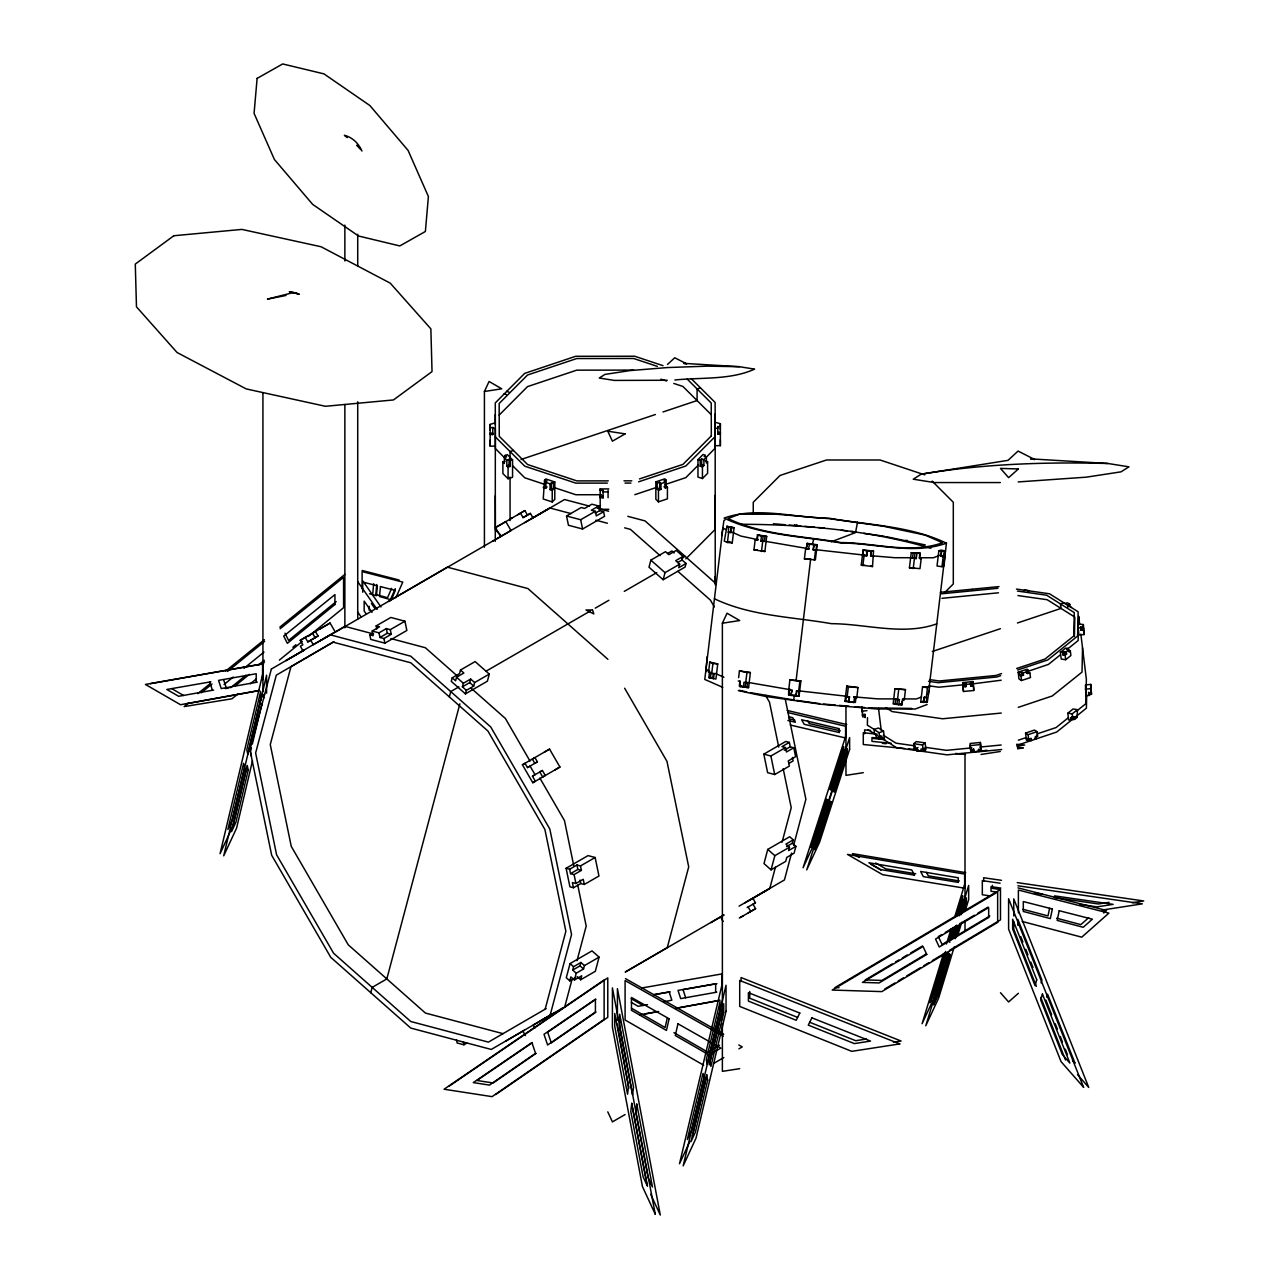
<?xml version="1.0" encoding="UTF-8"?>
<svg xmlns="http://www.w3.org/2000/svg" width="1279" height="1279" viewBox="0 0 1279 1279"><rect width="100%" height="100%" fill="white"/><g stroke="black" fill="none" stroke-linecap="round" stroke-linejoin="round"><path stroke-width="1.5" d="M865.004 714.385L864.988 715.393L862.414 715.648L862.43 714.625L865.004 714.385L865.259 717.647L865.291 716.64L862.717 716.895L861.95 706.887L862.478 712.579M867.514 717.679L867.354 725.145L875.3 730.149M962.687 682.586L962.671 683.657L965.549 683.37L965.821 685.624L965.805 686.695L962.911 686.967L963.471 691.475L973.751 690.484L973.799 688.342L972.983 681.579L962.687 682.586L963.471 691.475M962.911 686.967L962.943 685.912L965.821 685.624M965.805 686.695L965.549 683.37M972.248 590.418L972.28 589.363M972.983 681.579L970.473 683.961L965.533 684.441M973.207 685.976L970.745 686.215L970.777 685.144L973.239 684.904L973.751 690.484M973.479 749.83L970.601 750.102L970.09 743.467L980.385 742.459L981.185 750.293L973.751 752.084L973.511 748.759L973.751 752.084M970.601 750.102L970.617 749.046M973.783 751.013L970.905 751.301L970.921 750.229M978.707 751.604L978.435 749.35L980.897 749.11L980.385 742.459M980.897 749.11L980.913 748.039M981.185 750.293L981.217 749.222M1074.408 636.59L1074.824 617.102L1047.197 599.723L1017.956 595.566M1078.101 628.293L1078.197 624.04L1083.329 624.552L1084.08 634.56L1078.932 635.055L1078.101 628.293L1083.281 626.598L1083.329 624.552M1078.405 629.348L1078.165 640.539L1067.757 648.901M1078.485 625.623L1078.693 616.286L1079.652 624.184M1083.553 628.852L1083.521 630.051L1080.963 630.291L1080.979 629.108L1083.553 628.852L1083.281 626.598M1082.53 647.861L1082.018 672.114L1052.265 695.968L1018.26 707.351M1085.519 689.173L1085.599 684.92L1090.747 684.409L1091.515 694.241L1086.335 695.936L1085.519 689.173L1090.667 688.678L1090.747 684.409M1086.335 695.936L1085.599 684.92M1086.686 695.136L1086.399 708.182L1056.646 732.052L1016.981 745.337M1088.909 695.68L1088.669 692.243L1088.637 693.426L1091.211 693.186L1091.243 691.987L1091.515 694.241M372.749 593.616L373.676 583.704M376.745 584.503L375.818 594.463L387.521 597.709L391.63 588.34M707.159 656.719L705.848 671.651L706.855 671.267M721.66 535.709L723.962 520.393L724.969 520.009M708.566 672.194L709.765 662.106L717.743 663.897L715.92 679.021L708.838 677.63L709.445 672.578L708.566 672.194L710.964 672.402M726.968 526.356L724.266 541.097L727.415 542.488L732.243 542.888L734.05 527.763L726.968 526.356L734.05 527.763M710.357 678.286L710.964 673.25L714.114 673.777L713.506 678.813M731.636 527.556L731.044 532.608L728.63 532.4L728.486 527.028M711.716 673.569L712.915 663.497L709.765 662.106M727.415 542.488L728.63 532.4M712.755 678.494L713.362 673.441L714.114 673.777M731.044 532.608L730.885 527.236M738.638 677.63L739.438 670.899L750.373 672.514L748.567 687.638L739.742 686.487L740.349 681.435L738.239 680.988M753.955 549.89L755.154 539.818L756.848 539.818L757.456 534.782L766.697 536.381L764.874 551.505L753.955 549.89L757.328 549.906M739.933 680.988L739.326 686.04L741.436 686.487L739.742 686.487M757.456 534.782L759.566 535.23L757.871 535.214L757.264 540.266L755.154 539.818M743.371 687.255L743.978 682.203L747.48 682.602L746.872 687.638M765.002 536.381L764.394 541.417L760.893 541.033L761.501 535.997L766.697 536.381M745.065 687.255L746.984 672.514L750.373 672.514M761.485 551.505L762.7 541.417M760.893 541.033L762.588 541.033L763.195 535.997M791.477 690.372L788.695 689.973L789.91 679.9L800.878 680.892L799.071 696.016L790.886 695.408L792.005 690.164L790.886 695.408M806.138 548.611L807.273 543.367L817.201 544.758L815.378 559.882L804.411 558.891L805.626 548.803L808.92 548.995L805.626 548.803M791.397 695.216L788.615 694.817L788.695 689.973M788.615 694.817L789.83 688.949M806.825 547.14L807.273 543.367M808.408 549.187L809.527 543.959L806.745 543.559M793.699 700.396L794.307 695.344M796.098 680.508L810.662 558.939M812.437 544.087L813.828 538.747M795.65 696.08L796.769 690.836L799.151 691.172L798.544 696.224M816.673 544.966L816.066 550.002L813.172 549.858L813.78 544.822L817.201 544.758M796.177 695.888L796.769 690.836M813.172 549.858L814.307 544.63M796.257 691.044L798.624 691.379L799.839 681.291L800.878 680.892M814.339 560.282L815.538 550.194M854.484 697.471L853.876 702.507L844.971 701.196L846.778 686.072L858.001 687.574L856.786 697.663L853.701 697.119L856.786 697.663M861.279 565.062L863.101 549.938L873.525 551.105L872.502 566.565L861.279 565.062L865.148 565.398M845.755 701.547L846.362 696.511L849.064 696.735L849.24 702.123M863.885 550.29L867.37 550.865L866.762 555.901L863.277 555.326L863.101 549.938M849.848 697.071L847.146 696.847L848.361 686.759L846.778 686.072M862.861 565.766L864.06 555.678M848.457 701.771L849.064 696.735M866.762 555.901L866.586 550.514M873.701 556.493L870.615 555.949L871.223 550.913L873.525 551.105M871.399 556.301L871.223 550.913M853.876 702.507L853.093 702.171L855.395 702.363L856.003 697.311M894.932 688.821L893.126 703.946L898.801 704.761L902.047 704.761L902.654 699.725L904.269 699.725L905.484 689.637L894.932 688.821L905.484 689.637M909.433 567.812L911.256 552.688L919.905 553.104L919.313 558.14L921.2 558.539L919.985 568.627L909.433 567.812L914.517 567.828M895.012 704.345L895.62 699.309L897.506 699.309L899.393 699.709L898.801 704.761M916.915 553.503L916.324 558.539L912.535 558.14L913.142 553.088L915.029 553.088L920.177 553.503L919.569 558.539L921.2 558.539M896.915 704.361L898.705 689.621M913.206 568.611L914.421 558.539M912.535 558.14L914.437 558.14L915.029 553.088M902.047 704.761L900.16 704.361L901.791 704.361L902.191 701.004M920.704 702.139L922.527 686.999L929.577 686.919L927.259 702.219L920.704 702.139L922.798 701.34M938.834 550.865L937.027 566.005L941.984 566.693L944.078 565.91L945.389 550.961L940.928 550.082L938.834 550.865L945.389 550.961M923.182 702.475L924.381 697.215L926.859 697.567L926.252 702.603M944.382 551.345L943.183 556.605L940.704 556.269L941.312 551.217M923.774 702.251L924.381 697.215M940.704 556.269L941.904 550.993M923.79 697.439L926.268 697.79L927.483 687.702L929.577 686.919M941.984 566.693L943.183 556.605M928.314 694.433L928.794 690.516M929.257 686.599L946.444 543.175C910.136 525.765 868.553 525.125 829.479 518.283C794.898 518.123 757.552 506.052 724.122 518.091C760.429 535.517 802.013 536.157 841.086 542.999C875.667 543.143 913.014 555.214 946.444 543.175M1049.627 908.234L1047.981 915.924L1022.896 909.305M667.318 1017.828L665.112 1027.549L631.778 1008.38M247.023 766.377L232.922 826.01L220.052 853.717L262.93 673.09M252.491 760.797L236.583 828.121L223.713 855.827L266.592 675.2L266.592 693.186M692.355 1136.04L706.919 1074.488M709.19 1064.879L722.379 1009.099M251.419 747.927L250.492 751.796L251.467 756.385M252.331 744.058L261.971 703.45M722.379 983.119L679.501 1163.762L689.957 1141.236M264.657 694.097L261.731 695.792L259.925 702.603L262.291 704.697M452.222 677.806L451.279 681.355L465.428 693.873L487.395 681.179L489.281 674.097L475.133 661.579L460.488 670.036L459.545 673.585L452.222 677.806L455.596 680.796L456.539 677.262L463.861 673.026L460.488 670.036M370.766 992.696L372.173 987.372L386.818 978.931L459.88 703.834M449.329 696.895L450.736 691.571L458.873 686.887M466.371 690.324L462.406 686.823L463.35 683.274L470.672 679.053L474.637 682.554L473.694 686.104L466.371 690.324L465.428 693.873M462.406 686.823L469.729 682.586L470.672 679.053M650.867 560.122L648.997 567.205L663.146 579.723L685.112 567.045L686.056 563.495L682.091 559.994L683.034 556.445L676.223 550.418L668.901 554.654L665.512 551.665L650.867 560.122L665.032 572.64L663.146 579.723M545.19 1009.099L565.862 931.272L544.902 829.479L487.907 731.012L410.751 662.778L333.084 642.138L276.312 675.168L255.624 753.011L276.6 854.788L333.595 953.255L410.751 1021.505L488.418 1042.129L546.069 1008.651M577.149 976.628L580.682 979.762L595.327 971.305L599.084 957.14L592.017 950.889L570.05 963.567L566.277 977.732L569.81 980.865L575.678 977.476M683.034 556.445L675.712 560.666L679.677 564.183L678.733 567.716L686.056 563.495M569.81 980.865L570.866 976.9L574.415 980.018L581.737 975.797L580.682 979.762M576.221 973.207L572.688 970.074L573.584 966.7L580.906 962.463L584.439 965.597L583.544 968.986L576.221 973.207L574.415 980.018M564.774 1006.765L571.905 979.874M577.021 960.657L586.198 926.076L577.74 885.052M572.688 970.074L580.011 965.853L580.906 962.463M767.752 849.416L763.995 863.581L771.061 869.848L785.706 861.391L786.761 857.426L794.083 853.189L795.906 846.378L792.356 843.245L793.268 839.871L789.719 836.738L767.752 849.416L774.834 855.683L771.061 869.848M744.586 903.054L769.798 888.393L775.41 867.258M782.045 842.285L791.237 807.704L783.18 768.631M793.268 839.871L785.946 844.092L789.479 847.226L788.583 850.599L795.906 846.378M791.589 853.045L784.443 879.936L749.126 900.48M793.635 845.355L805.882 799.247L785.354 699.597M1041.074 982.896L1041.921 979.954L1017.844 919.377L1017.844 925.325M1046.734 997.156L1047.581 994.199L1075.047 1063.249L1072.521 1060.387M946.636 952.951L934.278 993.479L929.945 1002.816L945.661 951.4M950.441 940.417L954.518 927.051M958.019 915.588L962.671 900.304L962.671 895.7L956.356 916.372M948.251 952.391L934.981 995.973L922.111 1023.68L943.55 953.494M952.295 939.122L956.34 925.852M959.81 914.485L965.005 897.442M955.269 938.706L959.921 923.422M963.423 911.959L966.332 902.414L966.332 897.81L961.168 914.725M954.23 946.924L938.642 998.084L925.772 1025.79L948.379 951.816M957.683 935.557L961.728 922.287M965.197 910.92L968.667 899.553L968.667 885.42L959.394 915.78M946.46 944.014L951.096 928.842M954.566 917.459L965.005 883.309M952.919 927.643L948.89 940.8L949.865 942.335M952.439 938.546L956.484 925.261M954.278 937.267L957.715 925.996M845.963 747.208L815.938 840.047L803.068 867.77L845.963 735.457M389.903 600.858L395.243 588.692M395.914 597.725L402.757 582.089L362.117 571.601L362.117 588.692M484.421 391.486L489.074 381.478L501.752 388.8L484.421 391.486L484.421 547.236M722.379 623.209L727.032 613.217L739.71 620.539L722.379 623.209L722.379 1019.571M499.162 415.099L527.508 386.626L576.717 370.159L633.601 370.095M544.534 480.264L545.829 478.97L554.798 481.959L554.798 499.37L552.224 501.96L543.239 498.97L544.534 480.264L547.044 481.096L545.749 482.407L545.749 488.21L543.239 487.363M545.749 488.21L547.044 486.899L544.534 486.068M553.503 483.254L553.503 489.058L552.224 490.353L550.082 489.633L550.082 483.83L554.798 481.959M550.082 489.633L551.361 488.338L551.361 482.535M711.348 435.883L683.002 464.357L639.468 478.938M707.607 461.751L707.607 473.358L702.443 478.538L697.966 477.051L697.966 459.641L703.114 454.461L705.368 455.196L704.137 456.443L706.376 457.179L706.376 462.982L707.607 461.751L705.368 461M703.898 459.673L703.898 465.476L702.443 466.931L700.205 466.195L700.205 460.376L701.643 458.937L703.898 459.673L715.233 448.098L715.185 432.957M698.446 464.964L685.848 477.611L665.064 484.565M700.205 466.195L701.643 464.741L701.643 458.937M685.848 558.859L715.233 529.346L715.121 495.309M944.845 592.417L953.303 583.943L953.303 502.263L932.151 481.112M667.51 364.435L674.736 357.768L686.695 363.844L683.737 363.364L739.454 366.705L754.562 369.119C730.549 380.167 701.004 377.273 674.848 379.991M1088.701 917.682L1080.867 924.621L1056.678 918.226M1103.681 913.014L1106.527 910.472L1017.972 887.882M1018.388 993.287L1008.603 1001.953L1000.482 992.728M230.652 687.718L245.952 675.216M258.198 665.24L264.321 660.236M336.201 601.578L288.59 640.443L284.993 633.217M235.496 685.608L249.277 674.369M261.524 664.393L264.577 661.882M292.875 647.222L295.929 644.728M238.086 693.794L231.979 698.782L184.16 706.584L188.796 702.826M250.316 683.801L256.44 678.813M279.366 660.108L302.308 641.387M308.431 636.398L343.587 607.701L343.587 577.309L280.133 628.772M197.813 693.65L210.188 683.61M225.68 671.059L264.369 639.676M279.845 627.126L344.866 574.415M201.187 692.786L212.026 683.993M227.502 671.443L264.641 641.323M224.033 684.521L233.258 677.039M244.001 668.325L263.986 652.114M1023.504 591.058L1024.815 590.019L1029.083 590.61L1027.772 591.665M916.675 748.567L914.197 748.215L913.654 743.707L916.26 741.612L925.133 742.875L925.948 749.638L924.637 750.677L916.947 750.821L916.675 748.567L917.986 747.512M914.197 748.215L915.508 747.16L915.78 749.414L918.258 749.766L916.947 750.821M915.78 749.414L917.075 748.375M913.654 743.707L922.511 744.97L925.133 742.875M921.216 751.428L920.944 749.174L924.365 748.423L924.637 750.677M1060.403 652.322L1065.631 648.133L1067.853 648.437L1068.125 650.691L1070.347 651.011L1070.891 655.519L1065.663 659.708L1061.234 659.085L1060.403 652.322L1066.302 651.778L1068.812 649.764L1069.1 652.018L1070.347 651.011M1067.853 648.437L1066.606 649.444L1068.812 649.764M1060.323 654.864L1048.428 664.409L1023.2 672.946L1018.164 672.194L1018.979 678.957L1021.521 680.54L1030.474 677.55L1029.931 673.042L1026.525 672.962L1029.931 673.042M1062.625 652.626L1062.897 654.88L1064.368 653.713L1066.574 654.033L1066.302 651.778M1062.897 654.88L1065.119 655.2L1066.574 654.033M1067.821 713.202L1073.049 708.998L1077.478 709.637L1077.046 717.407L1074.536 719.422L1068.636 719.965L1067.821 713.202L1072.25 713.826L1077.478 709.637M1067.997 717.999L1056.102 727.543L1037.205 733.858M1076.934 710.836L1085.855 703.674L1086.367 679.421L1080.851 634.048M1070.859 720.269L1070.587 718.015L1072.042 716.848L1074.264 717.167L1074.536 719.422M1070.587 718.015L1072.793 718.334L1074.264 717.167M536.029 1053.4L493.118 1082.977L476.955 1080.483L532.32 1042.689M595.902 1012.153L551.281 1042.897L547.668 1032.201L595.87 999.299M495.724 1094.536L607.781 1017.317L607.781 977.859L449.377 1085.983M1018.244 481.927L1086.335 477.163L1121.028 471.839L1128.957 466.835L1107.982 463.494L1030.57 458.857L1034.695 459.513L1018.084 451.071L1008.06 460.328L921.168 474.189L913.254 479.193L934.23 482.551L1000.354 482.567M926.204 953.99L881.966 980.417L865.244 979.906L892.182 963.934M989.802 915.988L942.095 944.494L938.354 936.58L941.776 934.549M884.652 989.099L894.868 982.991M898.274 980.961L903.39 977.907M906.795 975.861L920.416 967.723M923.822 965.693L928.938 962.639M932.343 960.593L945.98 952.455M949.386 950.425L1000.482 919.889L1000.482 889.497L835.027 987.548L839.008 987.676M895.54 961.936L898.913 959.953M902.287 957.955L907.323 954.965M910.696 952.967L922.479 945.98M945.213 932.503L957.204 925.404M960.641 923.358L974.358 915.236M977.78 913.206L988.075 907.115M302.963 650.707L300.357 646.231L302.835 644.792L300.245 640.315L307.568 636.079M319.734 629.06L330.078 623.049L335.258 632.018L313.291 644.696L310.701 640.219L318.023 635.983L315.433 631.506L312.54 633.201L315.13 637.677L307.807 641.898L305.217 637.422M500.665 536.572L495.485 527.603L505.813 521.592L511.008 530.545L492.735 541.241M510.129 519.146L512.591 517.707M517.563 514.813L524.886 510.593L527.476 515.069L523.095 517.611L520.457 513.135M307.807 641.898L310.701 640.219M315.13 637.677L318.023 635.983M527.476 515.069L530.385 513.391L532.975 517.867M304.514 649.844L286.016 660.603L303.107 650.739M319.654 641.035L344.882 626.358L373.628 634M388.544 601.402L447.394 567.173L527.907 588.564L607.909 659.309M524.694 522.663L549.906 507.987L570.994 513.582M530.929 519.098L564.551 499.529L589.475 506.148M333.963 641.69L290.957 666.711L270.269 744.554L291.244 846.33L348.24 944.797L425.395 1013.048L503.063 1033.672M522.424 764.794L549.554 749.11L559.93 767.032L532.799 782.732L522.424 764.794L524.998 763.291L527.476 767.576L537.388 761.852L534.91 757.568L532.32 759.071L534.798 763.355L537.388 761.852M544.39 752.116L549.554 749.11M527.476 767.576L530.066 766.073L535.054 774.69L532.464 776.193L535.373 781.229L532.799 782.732M542.376 770.47L539.786 771.972L542.696 776.992L545.286 775.49L542.376 770.47L532.464 776.193M554.766 770.038L559.93 767.032M505.908 1040.994L524.406 1030.234M539.546 1021.441L563.08 1007.74M625.239 972.024L667.286 947.579L688.71 866.89L666.983 761.389L624.648 688.23M710.948 922.623L724.01 914.965M752.867 898.274L755.457 902.75L752.995 904.189L755.585 908.666L748.263 912.902M740.397 917.475L743.291 915.796M300.245 640.315L330.078 623.049M495.485 527.603L524.886 510.593M523.063 517.611L530.385 513.391M335.578 631.986L549.906 507.987M376.793 628.996L376.154 625.911L390.798 617.453L404.931 621.21L406.85 630.467L384.883 643.161L370.734 639.404L369.791 634.768L372.717 633.073M566.533 515.997L581.194 507.539L584.567 508.434L591.889 504.198L598.684 506.004L599.643 510.641L603.608 511.696L604.551 516.332L582.584 529.01L568.452 525.253L566.533 515.997L580.682 519.738L595.327 511.296L596.286 515.917L603.608 511.696M369.791 634.768L373.164 635.663L372.205 631.027L379.527 626.806L376.154 625.911M372.205 631.027L379 632.833L386.338 628.613L390.287 629.668L404.931 621.21M598.684 506.004L591.362 510.241L595.327 511.296M379 632.833L379.959 637.47L387.281 633.249L391.246 634.304L390.287 629.668M595.247 513.183L599.643 510.641M379.959 637.47L383.924 638.525L391.246 634.304M667.51 553.519L671.907 550.977L674.161 552.976M485.892 671.283L590.115 611.106M595.247 608.149L608.916 600.267M624.28 591.378L656.751 572.64M681.803 558.172L685.064 556.285M677.694 562.52L682.091 559.994M474.637 682.554L489.281 674.097M665.032 572.64L679.677 564.183M566.101 868.281L588.068 855.603L595.135 857.49L598.956 876.019L584.311 884.46L580.778 883.533L573.456 887.754L569.922 886.811L566.101 868.281L569.635 869.224L576.957 865.004L580.49 865.931L595.135 857.49M763.819 754.146L785.786 741.452L789.319 742.396L790.23 746.824L793.763 747.767L795.602 756.672L788.28 760.893L789.351 766.089L774.706 774.546L767.624 772.676L763.819 754.146L770.885 756.017L785.53 747.56L786.441 751.988L793.763 747.767M789.319 742.396L781.997 746.616L785.53 747.56M569.635 869.224L570.546 873.653L577.868 869.432L581.401 870.359L580.49 865.931M784.363 750.197L790.23 746.824M570.546 873.653L574.079 874.596L581.401 870.359M573.456 887.754L572.384 882.558L575.918 883.501L583.24 879.281L584.311 884.46M788.743 763.467L793.124 760.925L792.42 757.472M786.505 846.634L792.356 843.245M584.439 965.597L599.084 957.14M774.834 855.683L789.479 847.226M456.507 1039.891L457.131 1042.977L463.941 1044.783L466.867 1043.088M555.15 1012.424L533.183 1025.103L534.91 1028.092M625.511 971.944L723.674 915.029M739.054 906.14L769.798 888.393M747.128 907.578L755.457 902.75M739.342 918.034L755.585 908.666M707.687 1052.057L719.517 1045.215M625.095 1114.553L612.417 1121.875L607.781 1111.867M713.81 1063.329L723.85 1057.541M738.91 1048.844L742.268 1046.909L738.814 1044.959M857.522 522.232L855.523 532.608L831.27 541.784M804.411 558.891L810.422 559.195M940.129 555.198L933.318 557.772L919.825 557.756M936.772 623.848C903.342 635.887 866.011 623.816 831.414 623.672C792.341 616.814 750.757 616.19 714.449 598.764M921.504 697.023L916.404 698.942L902.894 698.926M925.277 701.691L927.259 702.219M927.115 704.521L915.188 709.03L876.627 708.966L821.742 704.329L765.673 696.447L738.335 690.628M513.423 450.432L510.065 451.551L510.065 459.289M700.444 387.825L697.087 388.944L697.087 400.551L663.002 411.966M505.125 459.289L505.125 455.42L507.363 454.669L512.559 459.832L512.559 477.259L508.083 478.746L502.887 473.582L502.887 461.975L505.125 461.223M506.836 460.104L509.074 459.353L510.321 460.584L510.321 466.387L508.083 467.139L506.836 465.908L506.836 460.104L495.389 448.545L495.277 402.901L524.662 373.388L575.678 356.297L634.64 356.233L663.034 365.666M510.321 460.584L512.559 459.832M521.001 459.497L655.424 414.508M506.836 465.908L509.074 465.156L510.321 466.387M638.621 481.815L685.848 466.004L715.233 436.491L715.121 402.437L691.092 378.52M655.855 481.847L664.824 478.842L666.119 480.137L666.119 485.94L667.414 487.235L667.414 498.842L658.461 501.848L655.855 499.258L655.855 481.847L657.166 483.142L657.166 488.946L658.461 490.225L658.461 501.848M657.166 483.142L659.676 482.295L660.971 483.59L660.971 489.393L658.461 490.225M666.119 480.137L663.977 480.856L665.272 482.151L665.272 487.954L667.414 487.235M660.971 483.59L665.272 482.151M634.832 494.685L657.502 487.091M657.166 488.946L659.676 488.098L660.971 489.393M666.119 485.94L663.977 486.659L665.272 487.954M1063.808 602.777L1060.451 603.896L1061.01 608.404L1017.46 622.985M1065.103 603.512L1067.341 602.761L1069.788 604.296L1070.059 606.55L1071.482 607.445M1069.788 604.296L1067.549 605.047L1067.821 607.301M932.263 651.507L1000.418 628.692M1001.537 673.569L995.861 675.472L939.33 680.988L929.577 679.613M1016.677 668.501L1045.071 659.005L1073.768 635.983L1074.264 612.593L1046.638 595.215L1017.413 591.058M1000.642 675.712L996.869 676.975L938.258 682.698L928.554 681.307M1017.636 670.02L1047.869 659.9L1077.621 636.031L1078.133 611.778L1049.483 593.776L1016.469 589.075M1018.164 672.194L1027.117 669.189L1028.668 672.242M1028.38 669.988L1026.254 670.708L1027.788 673.761M1001.185 680.22L972.024 683.961M1019.427 672.994L1019.699 675.248L1022.209 674.401L1023.488 675.2L1023.2 672.946M1019.699 675.248L1020.978 676.031L1023.488 675.2M874.005 729.478L878.481 727.991L883.549 731.172L884.381 737.935L878.689 738.67L876.243 737.136L875.971 734.881L874.548 733.986L874.005 729.478L879.073 732.675L883.549 731.172M878.689 738.67L878.417 736.416L881.855 736.432L882.142 738.686M1026.398 739.838L1031.162 738.335L1031.434 740.589L1026.398 739.838L1025.566 733.075L1034.535 730.069L1037.061 731.668L1037.605 736.176L1035.478 736.896L1035.75 739.15L1034.471 738.351M1025.566 733.075L1028.108 734.658L1037.061 731.668M1018.324 740.189L1025.87 737.663M286 295.449L267.455 299.126L293.323 292.555L299.27 294.218L289.278 291.692L297.112 293.243M213.641 690.068L178.644 696.288L166.814 689.461L210.827 681.819M257.335 682.139L221.235 688.55L218.581 680.364L256.216 673.745L256.216 682.203M258.678 690.548L180.547 704.729L145.422 684.441L262.579 663.865L262.579 679.836M185.551 703.962L259.765 690.484M647.478 1004.623L638.093 1006.317L631.33 1002.416M663.721 1001.809L671.843 1000.194L669.173 991.944L653.569 994.694M716.784 992.168L680.668 998.595L678.03 990.394L715.664 983.775L715.664 992.232M639.996 1014.775L657.582 1011.577M675.152 1008.38L720.077 1000.226M645 1013.991L658.669 1011.513M678.206 1007.964L719.214 1000.514M150.426 683.673L263.682 663.769M641.962 987.964L722.027 973.895L722.027 985.885M654.672 994.598L670.276 991.864M716.911 983.663L683.034 989.626L685.672 997.812M225.28 688.582L228.861 688.006M981.521 751.061L986.908 750.229M1016.981 746.217L1024.671 745.033L1016.757 744.282M863.277 772.676L845.963 775.362L845.963 705.816M981.089 754.45L1000.29 751.492M1017.572 748.807L1023.328 747.927L1017.397 747.368M1109.085 902.319L1098.309 903.981L1054.152 897.474M1132.187 902.734L1143.714 900.96L1017.253 882.622M1102.05 910.088L1142.371 903.837L1017.892 885.787M866.475 1039.044L855.699 1040.706L809.607 1022.225M893.413 1042.209L901.103 1041.026L741.053 977.556L741.053 981.553M739.71 1068.668L722.379 1071.354L722.379 1023.552M921.168 474.189C982.8 463.845 1045.598 461.831 1107.982 463.494M940.401 592.305L998.995 586.597M941.392 593.808L997.924 588.292M941.936 598.316L998.483 592.801M964.206 684.729L938.802 687.207L929.098 685.816M861.87 711.14L867.018 710.644M1001.249 713.058L942.655 718.766L892.15 711.588L885.787 707.591M970.058 745.593L980.338 744.602M971.88 747.863L946.492 750.341L925.133 747.304M979.698 747.096L1001.185 745.002M1001.729 749.51L947.036 754.85L896.547 747.671L882.222 738.654M667.222 380.263L614.368 380.423L599.259 378.024L604.967 374.411L629.939 370.59L667.51 367.553L707.591 366.146L739.454 366.705M715.169 422.278L720.349 423.701L720.365 426.578L717.775 426.578L717.775 434.061L720.365 434.061L720.365 432.382L717.775 432.382L717.775 434.061M495.325 422.725L490.145 424.42L490.161 446.131L495.341 446.115M495.277 541.337L495.341 428.705L490.161 427.282L490.145 424.42M715.121 421.974L715.121 414.044L715.185 428.257L717.775 428.257L717.775 426.578M492.751 434.524L490.161 434.524L490.161 433.085L492.751 433.085L492.751 434.524L492.751 427.282M715.185 445.668L720.365 445.668L720.349 423.701M608.292 480.872L576.909 480.904L527.587 464.533L499.274 436.331L499.162 403.493L527.508 375.019L576.717 358.552L633.601 358.488L657.342 366.37M623.976 480.84L631.826 480.84M607.317 483.11L575.87 483.142L524.758 466.18L495.389 436.938M625.015 483.094L630.899 483.078M608.82 509.314L600.187 509.314L600.171 488.914L608.804 488.914M608.069 497.707L608.069 491.903L603.08 491.903L603.08 490.417L600.187 490.417L600.171 488.914M601.418 494.717L575.87 494.749L555.038 487.843M603.08 497.707L600.187 497.707L600.187 496.22L603.08 496.22L603.08 497.707L603.08 490.417M740.301 524.278C804.267 524.406 869.512 530.225 930.936 548.259M905.564 540.409L907.243 540.409M919.905 553.104L918.29 553.104L920.177 553.503M914.037 557.74L894.756 557.708L873.189 555.885M895.188 698.91L877.826 698.878L854.308 696.895M899.393 699.709L895.62 699.309M911.687 708.422L868.601 707.863M773.395 523.735L785.162 524.726M789.079 525.061L800.83 526.053M804.747 526.388L814.547 527.204M818.48 527.54L824.347 528.035M727.879 532.064L730.277 532.272M867.37 550.865L872.006 551.249M865.355 555.23L815.57 549.666M863.277 555.326L865.979 555.566M870.615 555.949L872.917 556.141M712.915 663.497L717.743 663.897M848.361 686.759L858.001 687.574M712.771 677.646L708.838 677.63M846.474 696.24L798.656 690.836M844.971 701.196L855.395 702.363M823.5 704.058L835.267 705.049M839.184 705.384L848.984 706.216M854.868 706.711L864.668 707.543M870.551 730.453L864.62 729.893L864.62 733.81M877.106 734.098L863.277 732.787L863.277 744.522L904.557 748.519M883.837 738.686L871.974 737.567L871.974 741.388L891.095 743.243M873.317 738.511L884.78 739.614M882.318 743.355L886.251 743.723M908.49 748.886L914.389 749.462M955.669 753.443L965.501 754.402M852.086 531.44L854.452 531.776M841.358 530.209L846.97 530.993M850.711 531.52L856.306 532.304M863.789 533.359L884.349 536.253M941.296 556.045L943.774 556.397M808.999 544.151L813.78 544.822M806.218 548.339L766.217 541.449M813.7 549.666L816.066 550.002M922.527 686.999L927.483 687.702M789.91 679.9L799.839 681.291M789.303 689.525L749.302 682.634M789.143 694.625L799.071 696.016M794.499 700.093L750.501 692.69M796.417 700.364L819.599 703.626M1074.84 717.087L1077.046 717.407M915.412 745.913L895.987 743.163L883.261 735.153M1001.441 880.32L983.663 877.746L983.663 881.279M1000.114 883.213L982.32 880.639L982.32 894.756L990.186 895.908M1000.897 888.09L991.017 886.667L991.017 891.255L996.757 892.102M1034.519 892.966L1042.433 894.117M1054.52 895.876L1113.146 904.365L1096.966 906.875L1079.684 904.333M1000.002 889.497L992.36 888.361L992.36 885.308M915.7 873.765L885.707 868.825L875.571 862.973M959.394 880.959L928.298 875.843L926.524 872.406M965.741 872.662L852.485 853.637L859.168 857.506M886.299 536.668L925.356 544.966M911.256 552.688L913.142 553.088M914.437 558.14L916.324 558.539M757.871 535.214L761.501 535.997M758.415 539.786L740.829 536.061L731.876 532.112M762.588 541.033L764.394 541.417M761.101 550.705L764.874 551.505M902.382 699.325L904.269 699.725M899.904 703.962L901.791 704.361M739.438 670.899L746.984 672.514M745.673 682.219L747.48 682.602M741.021 686.04L748.567 687.638M739.198 690.276L746.728 691.891M789.159 718.846L794.787 720.157M840.351 730.837L809.239 723.546L807.481 720.525M787.912 720.493L795.41 722.251L792.74 717.679L789.015 716.8M790.278 725.033L845.595 737.983L845.595 726.232L787.976 712.595M787.209 710.453L846.762 724.553M362.101 570.466L399.048 580.011M364.323 582.425L377.385 585.798L376.458 595.694L369.535 593.76M1022.225 921.456L1081.746 937.171L1108.877 913.142L1018.388 890.056L1018.388 912.838M597.149 508.179L608.644 511.232M627.813 516.332L645.064 520.921L716.176 583.816M595.918 520.201L607.413 523.255M624.664 527.843L630.419 529.362L660.044 555.582M390.878 638.573L425.379 647.75L457.978 676.575M661.003 379.176L666.487 380.998M673.793 383.428L682.922 386.466L711.236 414.652M506.612 391.31L508.85 392.061M504.134 393.804L506.372 394.556M697.966 459.641L700.205 460.376M701.643 464.741L703.898 465.476M545.749 482.407L550.082 483.83M545.573 484.693L524.758 477.786L512.735 465.828M551.361 488.338L553.503 489.058M924.653 474.845L880.08 459.992L826.474 459.992L780.046 475.468L753.251 502.263L753.251 513.982M797.536 1017.381L749.734 998.228L749.734 991.465M796.737 525.141L797.536 525.493L794.435 524.95M870.919 565.878L872.502 566.565M726.488 529.746L722.907 528.179L704.777 679.437L722.699 687.319M729.094 541.513L732.243 542.888M705.992 669.349L709.573 670.931M714.961 673.298L723.914 677.231M625.479 978.627L723.69 1034.263M723.306 1036.166L625.095 980.545L625.095 1019.987L703.706 1065.231M673.953 1032.633L706.008 1051.082M870.887 864.268L880.927 870.056M171.818 688.678L183.648 695.52M631.266 998.723L643.097 1005.55M1036.342 735.377L1037.605 736.176M1035.351 736.832L1036.614 737.631M867.897 729.654L877.442 735.665M347.233 137.636L344.387 135.302C352.716 137.445 358.536 143.408 361.941 151.05M357.193 145.79L360.038 148.124L357.784 145.758M677.822 571.297L710.421 600.123L714.353 606.933M469.729 682.586L473.694 686.104M471.311 688.358L505.397 718.494L530.002 761.037M456.539 677.262L463.35 683.274M580.011 965.853L583.544 968.986M570.05 963.567L573.584 966.7M261.731 695.792L264.098 697.87M687.175 379.08L711.236 403.045L711.316 435.899M505.125 455.42L506.58 456.875L504.342 457.61L504.342 463.414L502.887 461.975M500.728 535.118L495.389 529.794L495.277 495.756M1077.494 1074.632L1088.733 1087.422L1013.767 898.881L1013.767 915.988M356.921 145.166L360.678 149.579M380.982 606.965L362.708 580.826L362.708 592.225M357.72 581.641L377.129 609.412M371.39 603.512L374.763 608.324M372.029 612.353L364.163 601.114L364.163 611.01L366.386 614.192M357.72 612.017L361.142 616.942M765.561 695.392L769.494 702.187L778.751 747.128M748.135 906.987L750.725 911.463M720.557 916.963L723.163 921.456M539.85 778.048L564.471 820.574L573.727 865.515M522.855 1031.114L525.445 1035.59M650.659 1194.266L660.3 1215.05L617.421 988.635L617.421 1020.194M1020.722 936.58L1022.896 942.047M1025.774 949.338L1027.948 954.821M1030.842 962.112L1033 967.579M1045.886 1000.114L1051.642 1014.647M1055.239 1023.744L1057.397 1029.195M1060.275 1036.47L1062.433 1041.921M1065.311 1049.18L1067.469 1054.631M1036.358 986.349L1013.767 929.273L1013.767 921.679M1040.738 997.396L1065.519 1060.003M223.585 679.581L226.223 687.782M209.724 681.915L212.394 690.164M770.885 756.017L774.706 774.546M580.682 519.738L582.584 529.01M576.957 865.004L577.868 869.432M580.058 880.064L580.778 883.533M574.079 874.596L575.918 883.501M386.338 628.613L387.281 633.249M383.924 638.525L384.883 643.161M463.302 1041.698L463.941 1044.783M628.772 1088.285L617.421 1024.143M632.434 1107.71L647.078 1185.393M1083.521 630.051L1084.08 634.56M1090.667 688.678L1091.211 693.186M1080.707 626.854L1080.963 630.291M1065.119 655.2L1065.663 659.708M1072.25 713.826L1072.793 718.334M1064.096 651.459L1064.368 653.713M1072.042 716.848L1072.314 719.102M1021.937 672.146L1022.209 674.401M1020.978 676.031L1021.521 680.54M1028.108 734.658L1028.652 739.166L1027.389 738.383L1027.661 740.637M970.505 682.89L970.745 686.215M970.297 745.161L970.905 751.301M922.511 744.97L923.07 749.478M878.545 708.502L881.199 730.213M880.655 735.665L880.927 737.919M879.073 732.675L879.616 737.184M720.349 428.081L720.349 429.504M720.349 439.688L720.365 445.668M715.169 578.987L715.185 582.968M715.121 576.557L715.137 580.346M608.069 490.401L608.069 491.903M600.171 506.324L600.187 509.314M490.145 428.545L490.145 430.224M490.145 440.152L490.161 446.131M965.005 753.539L965.005 911.303M965.005 921.296L965.005 931.288M715.185 428.257L715.233 584.839M702.443 466.931L702.443 478.538M659.676 482.295L659.676 488.098M552.224 490.353L552.224 501.96M510.065 477.035L510.065 520.633M509.074 459.353L509.074 465.156M508.083 467.139L508.083 478.746M495.277 414.508L495.277 424.404M369.151 606.246L369.151 610.195M357.72 234.313L357.72 266.208M357.72 401.766L357.72 619.068M344.866 225.088L344.866 260.98M344.866 404.516L344.866 627.797M262.93 392.845L262.93 691.603M257.111 78.403L254.073 113.367L274.393 159.475L312.636 204.368L358.536 236.007L399.799 245.936L425.379 231.483L428.401 196.518L408.081 150.41L369.855 105.517L323.955 73.878L282.691 63.95L257.111 78.403M380.455 586.581L379.527 596.542L391.23 599.803L395.339 590.434L380.455 586.581M628.517 1086.207L627.557 1094.248L614.751 1026.318L614.751 1013.464L628.517 1086.207M631.762 1103.313L630.787 1111.403L643.129 1176.904L647.462 1186.241L631.762 1103.313M633.521 1086.974L632.545 1095.016L619.739 1027.085L619.739 1014.247L633.521 1086.974M636.766 1104.097L635.791 1112.186L648.133 1177.687L652.466 1187.024L636.766 1104.097M1052.377 908.985L1050.331 918.594L1023.312 911.463L1023.312 901.567L1052.377 908.985M1059.204 910.728L1057.157 920.4L1083.217 927.291L1092.346 919.185L1059.204 910.728M669.093 1018.787L666.455 1030.442L631.458 1010.298L631.458 997.46L669.093 1018.787M677.95 1023.792L675.296 1035.526L709.03 1054.935L720.86 1048.109L677.95 1023.792M244.561 767.944L232.218 820.159L227.886 829.495L243.586 763.339L244.561 767.944M260.612 700.125L247.806 754.274L246.831 749.686L260.612 691.667L260.612 700.125M248.222 770.07L235.88 822.285L231.547 831.622L247.247 765.45L248.222 770.07M704.01 1077.989L691.667 1130.204L687.335 1139.541L703.034 1073.385L704.01 1077.989M720.061 1010.154L707.255 1064.304L706.28 1059.731L720.061 1001.697L720.061 1010.154M707.671 1080.1L695.328 1132.315L690.996 1141.651L706.695 1075.495L707.671 1080.1M723.722 1012.265L710.916 1066.414L709.941 1061.842L723.722 1003.807L723.722 1012.265M726.04 1011.209L696.016 1138.166L683.162 1165.872L726.04 985.23L726.04 1011.209M271.372 669.045L249.949 749.734L271.676 855.251L330.749 957.316L410.767 1028.076L491.264 1049.451L550.13 1015.222L571.553 934.533L549.826 829.032L490.736 726.952L410.735 656.191L330.238 634.816L271.372 669.045M1036.741 979.794L1035.063 985.661L1012.664 929.114L1012.664 919.217L1036.741 979.794M1042.417 994.039L1040.706 999.954L1062.305 1054.472L1069.868 1063.089L1042.417 994.039M950.297 955.061L937.939 995.59L933.606 1004.926L949.322 953.51L950.297 955.061M827.577 800.046L815.235 838.225L810.902 847.561L826.618 799.103L827.577 800.046M843.628 750.437L830.822 790.038L829.847 789.111L843.628 746.616L843.628 750.437M831.238 802.157L818.896 840.351L814.563 849.688L830.279 801.23L831.238 802.157M847.29 752.548L834.484 792.149L833.508 791.221L847.29 748.727L847.29 752.548M849.624 749.318L819.599 842.174L806.729 869.88L849.624 737.583L849.624 749.318M799.807 1013.048L796.193 1020.274L748.407 1001.105L748.407 992.664L799.807 1013.048M811.909 1017.844L808.28 1025.119L854.356 1043.6L870.535 1041.09L811.909 1017.844M1018.388 468.961L1008.603 477.643L1000.482 468.402L1018.388 468.961M334.938 604.487L287.327 643.337L283.714 636.127L334.938 594.591L334.938 604.487M173.864 235.736L135.286 264.082L136.469 306.832L177.078 352.524L246.255 388.928L325.458 406.29L393.452 399.943L432.03 371.597L430.863 328.863L390.239 283.155L321.061 246.751L241.875 229.405L173.864 235.736M535.549 1053.336L489.457 1085.088L473.294 1082.594L531.92 1042.577L535.549 1053.336M595.422 1012.057L547.62 1045.007L544.007 1034.311L595.422 999.219L595.422 1012.057M604.12 1019.427L492.063 1096.647L444.069 1089.228L604.12 979.97L604.12 1019.427M926.779 954.454L879.137 982.927L862.414 982.4L923.022 946.492L926.779 954.454M988.667 917.475L939.266 947.004L935.525 939.074L988.667 907.578L988.667 917.475M997.652 922.383L881.823 991.609L832.197 990.058L997.652 891.991L997.652 922.383M625.095 433.869L612.417 441.191L607.781 431.199L625.095 433.869M739.55 514.19L728.055 518.539C763.067 535.341 803.18 535.949 840.863 542.552C874.244 542.712 910.264 554.351 942.511 542.744L925.229 535.134L883.773 526.324L829.687 518.714L776.753 514.254L739.55 514.19M899.761 1043.92L851.766 1051.338L739.71 1006.413L739.71 980.449L899.761 1043.92M592.481 609.955L585.99 609.987L593.824 613.92L592.481 609.955M914.453 875.156L880.719 869.608L868.873 862.765L911.783 869.976L914.453 875.156M958.275 882.382L923.294 876.611L920.64 871.463L958.275 877.778L958.275 882.382M964.638 888.202L882.622 874.692L847.481 854.404L964.638 874.085L964.638 888.202M839.232 732.515L804.251 724.33L801.597 719.773L839.232 728.694L839.232 732.515M1083.569 1087.262L1061.074 1061.682L1008.603 929.114L1008.603 898.721L1083.569 1087.262M655.296 1214.283L642.442 1186.56L612.417 1027.309L612.417 987.868L655.296 1214.283"/></g></svg>
